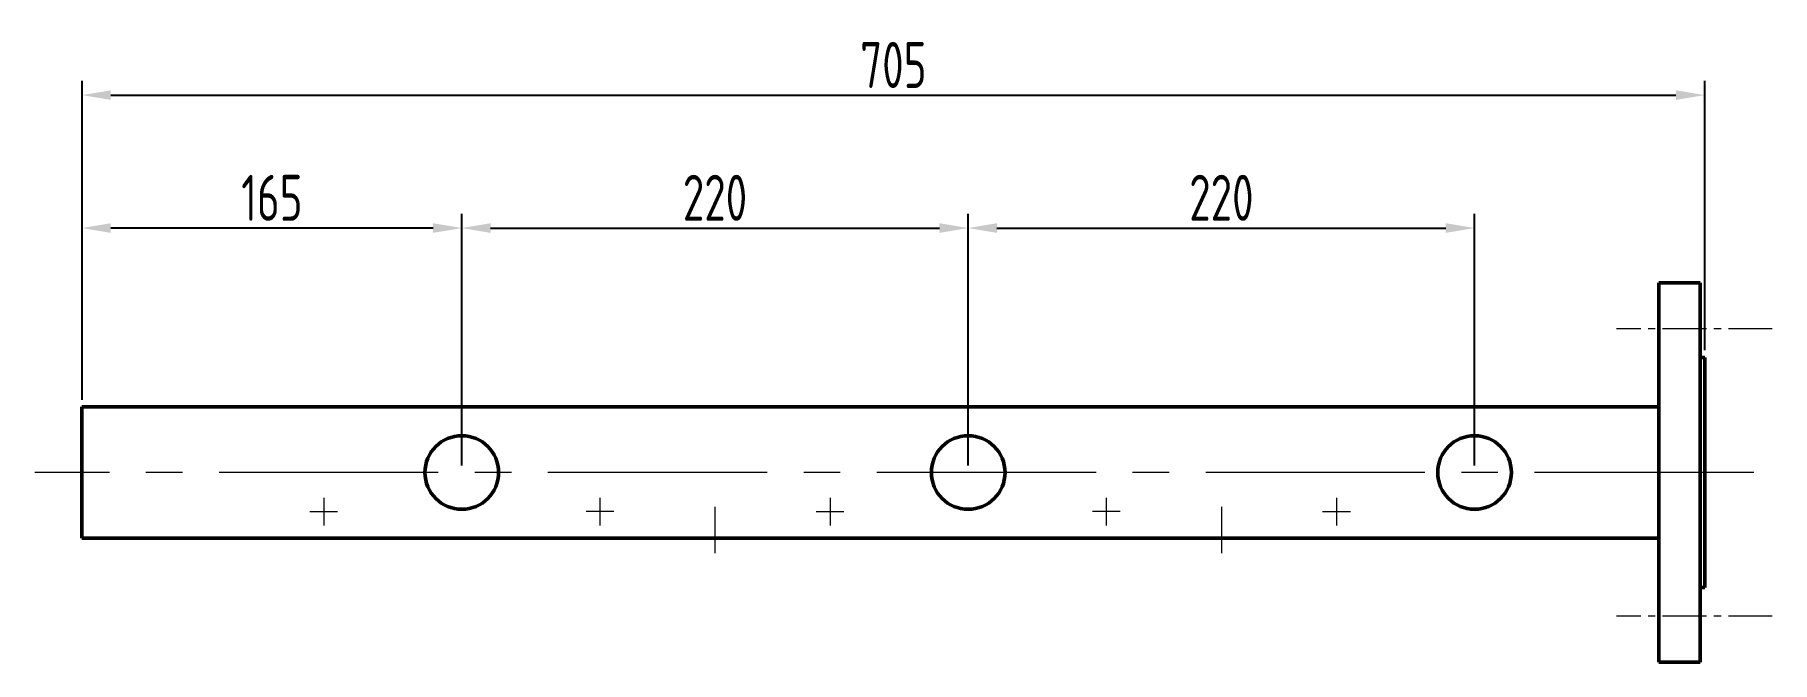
# Model space of a CAD drawing. Header units: millimetres. Extents: x -4783 to 11684, y 6425 to 68023.
# Drawn here: x -1990.4 to -1839.4, y 67968.6 to 68023.1 of the extents above.
import ezdxf

# ---------------------------------------------------------------- set-up
doc = ezdxf.new("R2010")
doc.units = ezdxf.units.MM
doc.linetypes.add('CENTER2', pattern=[28.575, 19.05, -3.175, 3.175, -3.175])
for name, color, linetype, lineweight in [('中心线', 1, 'CENTER2', 15), ('尺寸线', 3, 'Continuous', 15), ('轮廓线', 7, 'Continuous', 50)]:
    doc.layers.add(name, color=color, linetype=linetype, lineweight=lineweight)
doc.styles.add('工程字', font='gbenor.shx', dxfattribs={"width": 0.8, "bigfont": 'gbcbig.shx'})
doc.dimstyles.new('1：5', dxfattribs={"dimtxt": 4, "dimasz": 2.5, "dimexe": 1.25, "dimexo": 0.625, "dimtad": 1, "dimtoh": 1, "dimlfac": 5, "dimtxsty": '工程字', "dimcen": 10, "dimadec": 0, "dimazin": 0, "dimtfac": 1, "dimtix": 1, "dimtmove": 0, "dimatfit": 0, "dimfxl": 0, "dimarcsym": 0})

# ---------------------------------------------------------------- blocks, each defined once
blk = doc.blocks.new('PL50-1.0RF')
at = {"layer": '中心线'}
for p, q in [((-62.5, 49.33), (-62.5, -18.34)), ((62.5, 49.33), (62.5, -18.34))]:
    blk.add_line(p, q, dxfattribs=at)
at = {"layer": '轮廓线'}
for p, q in [((0, 18), (-82.5, 18)), ((-82.5, 18), (-82.5, 0)), ((-50, 20), (-50, 18)), ((0, 20), (-50, 20)), ((0, 20), (50, 20)), ((0, 18), (82.5, 18)), ((50, 20), (50, 18)), ((82.5, 18), (82.5, 0)), ((-82.5, 0), (0, 0)), ((82.5, 0), (0, 0))]:
    blk.add_line(p, q, dxfattribs=at)
blk = doc.blocks.new('*D511')
at = {"layer": 'Defpoints', "color": 0}
for p in [(-1845.31, 68017.89), (-1845.31, 67995.08), (-1986.31, 67990.78)]:
    blk.add_point(p, dxfattribs=at)
at = {"layer": '尺寸线', "color": 0, "lineweight": -2}
for p, q in [((-1986.31, 67991.4), (-1986.31, 68019.14)), ((-1845.31, 67995.7), (-1845.31, 68019.14)), ((-1983.81, 68017.89), (-1847.81, 68017.89))]:
    blk.add_line(p, q, dxfattribs=at)
at = {"layer": '尺寸线', "color": 0}
for points in [[(-1983.81, 68018.3), (-1983.81, 68017.47), (-1986.31, 68017.89)], [(-1847.81, 68018.3), (-1847.81, 68017.47), (-1845.31, 68017.89)]]:
    blk.add_solid(points, dxfattribs=at)
at = {"layer": '尺寸线', "color": 0, "insert": (-1915.81, 68020.51), "char_height": 4, "attachment_point": 5, "style": '工程字'}
blk.add_mtext('705', dxfattribs=at)
blk = doc.blocks.new('_DotSmall')
at = {"color": 0, "linetype": 'ByBlock', "const_width": 0.5}
blk.add_lwpolyline([(-0.0625, 0, 1), (0.0625, 0, 1)], format="xyb", close=True, dxfattribs=at)
blk = doc.blocks.new('*D512')
at = {"layer": 'Defpoints', "color": 0}
for p in [(-1986.31, 68006.33), (-1986.31, 67990.78), (-1953.31, 67985.08)]:
    blk.add_point(p, dxfattribs=at)
at = {"layer": '尺寸线', "color": 0, "lineweight": -2}
for p, q in [((-1986.31, 67991.4), (-1986.31, 68007.58)), ((-1953.31, 67985.7), (-1953.31, 68007.58)), ((-1955.81, 68006.33), (-1983.81, 68006.33))]:
    blk.add_line(p, q, dxfattribs=at)
at = {"layer": '尺寸线', "color": 0}
for points in [[(-1983.81, 68006.75), (-1983.81, 68005.91), (-1986.31, 68006.33)], [(-1955.81, 68006.75), (-1955.81, 68005.91), (-1953.31, 68006.33)]]:
    blk.add_solid(points, dxfattribs=at)
at = {"layer": '尺寸线', "color": 0, "insert": (-1969.81, 68008.96), "char_height": 4, "attachment_point": 5, "style": '工程字'}
blk.add_mtext('165', dxfattribs=at)
blk = doc.blocks.new('*D513')
at = {"layer": 'Defpoints', "color": 0}
for p in [(-1909.31, 68006.33), (-1953.31, 67985.08), (-1909.31, 67985.08)]:
    blk.add_point(p, dxfattribs=at)
at = {"layer": '尺寸线', "color": 0, "lineweight": -2}
for p, q in [((-1953.31, 67985.7), (-1953.31, 68007.58)), ((-1909.31, 67985.7), (-1909.31, 68007.58)), ((-1950.81, 68006.33), (-1911.81, 68006.33))]:
    blk.add_line(p, q, dxfattribs=at)
at = {"layer": '尺寸线', "color": 0}
for points in [[(-1950.81, 68006.75), (-1950.81, 68005.91), (-1953.31, 68006.33)], [(-1911.81, 68006.75), (-1911.81, 68005.91), (-1909.31, 68006.33)]]:
    blk.add_solid(points, dxfattribs=at)
at = {"layer": '尺寸线', "color": 0, "insert": (-1931.31, 68008.96), "char_height": 4, "attachment_point": 5, "style": '工程字'}
blk.add_mtext('220', dxfattribs=at)
blk = doc.blocks.new('*D514')
at = {"layer": 'Defpoints', "color": 0}
for p in [(-1865.31, 68006.33), (-1909.31, 67985.08), (-1865.31, 67985.08)]:
    blk.add_point(p, dxfattribs=at)
at = {"layer": '尺寸线', "color": 0, "lineweight": -2}
for p, q in [((-1909.31, 67985.7), (-1909.31, 68007.58)), ((-1865.31, 67985.7), (-1865.31, 68007.58)), ((-1906.81, 68006.33), (-1867.81, 68006.33))]:
    blk.add_line(p, q, dxfattribs=at)
at = {"layer": '尺寸线', "color": 0}
for points in [[(-1906.81, 68006.75), (-1906.81, 68005.91), (-1909.31, 68006.33)], [(-1867.81, 68006.75), (-1867.81, 68005.91), (-1865.31, 68006.33)]]:
    blk.add_solid(points, dxfattribs=at)
at = {"layer": '尺寸线', "color": 0, "insert": (-1887.31, 68008.96), "char_height": 4, "attachment_point": 5, "style": '工程字'}
blk.add_mtext('220', dxfattribs=at)

msp = doc.modelspace()

# ---------------------------------------------------------------- linework, layer by layer
at = {"layer": '中心线'}
for p, q in [((-1841.0513, 67985.0792), (-1990.4166, 67985.0792)), ((-1965.3118, 67982.8788), (-1965.3118, 67980.4676)), ((-1941.3118, 67982.8788), (-1941.3118, 67980.4676)), ((-1931.3118, 67982.0792), (-1931.3118, 67978.0792)), ((-1921.3118, 67982.8788), (-1921.3118, 67980.4676)), ((-1897.3118, 67982.8788), (-1897.3118, 67980.4676)), ((-1887.3118, 67982.0792), (-1887.3118, 67978.0792)), ((-1877.3118, 67982.8788), (-1877.3118, 67980.4676)), ((-1966.5174, 67981.6732), (-1964.1062, 67981.6732)), ((-1940.1062, 67981.6732), (-1942.5174, 67981.6732)), ((-1922.5174, 67981.6732), (-1920.1062, 67981.6732)), ((-1896.1062, 67981.6732), (-1898.5174, 67981.6732)), ((-1878.5174, 67981.6732), (-1876.1062, 67981.6732))]:
    msp.add_line(p, q, dxfattribs=at)
at = {"layer": '轮廓线'}
for p, q in [((-1849.3118, 67990.7792), (-1986.3118, 67990.7792)), ((-1986.3118, 67990.7792), (-1986.3118, 67979.3792)), ((-1986.3118, 67979.3792), (-1849.3118, 67979.3792))]:
    msp.add_line(p, q, dxfattribs=at)
for centre in [(-1953.3118, 67985.0792), (-1909.3118, 67985.0792), (-1865.3118, 67985.0792)]:
    msp.add_circle(centre, 3.2, dxfattribs=at)

# ---------------------------------------------------------------- block references
at = {"layer": '轮廓线', "xscale": 0.2, "yscale": 0.2, "zscale": 0.2, "rotation": 270}
msp.add_blockref('PL50-1.0RF', (-1849.3118, 67985.0792), dxfattribs=at)

# ---------------------------------------------------------------- dimensions: what is measured, and where the dimension line sits
at = {"layer": '尺寸线'}
for base, p1, p2, picture, middle in [((-1845.3118, 68017.8881), (-1986.3118, 67990.7792), (-1845.3118, 67995.0792), '*D511', (-1915.8118, 68020.5131)), ((-1986.3118, 68006.3305), (-1953.3118, 67985.0792), (-1986.3118, 67990.7792), '*D512', (-1969.8118, 68008.9555)), ((-1909.3118, 68006.3305), (-1953.3118, 67985.0792), (-1909.3118, 67985.0792), '*D513', (-1931.3118, 68008.9555)), ((-1865.3118, 68006.3305), (-1909.3118, 67985.0792), (-1865.3118, 67985.0792), '*D514', (-1887.3118, 68008.9555))]:
    dim = msp.add_linear_dim(base=base, p1=p1, p2=p2, dimstyle='1：5', override={"dimldrblk": 'DotSmall'}, dxfattribs=at)
    dim.commit()
    dim.dimension.update_dxf_attribs({"geometry": picture, "text_midpoint": middle})

doc.saveas('drawing.dxf')
